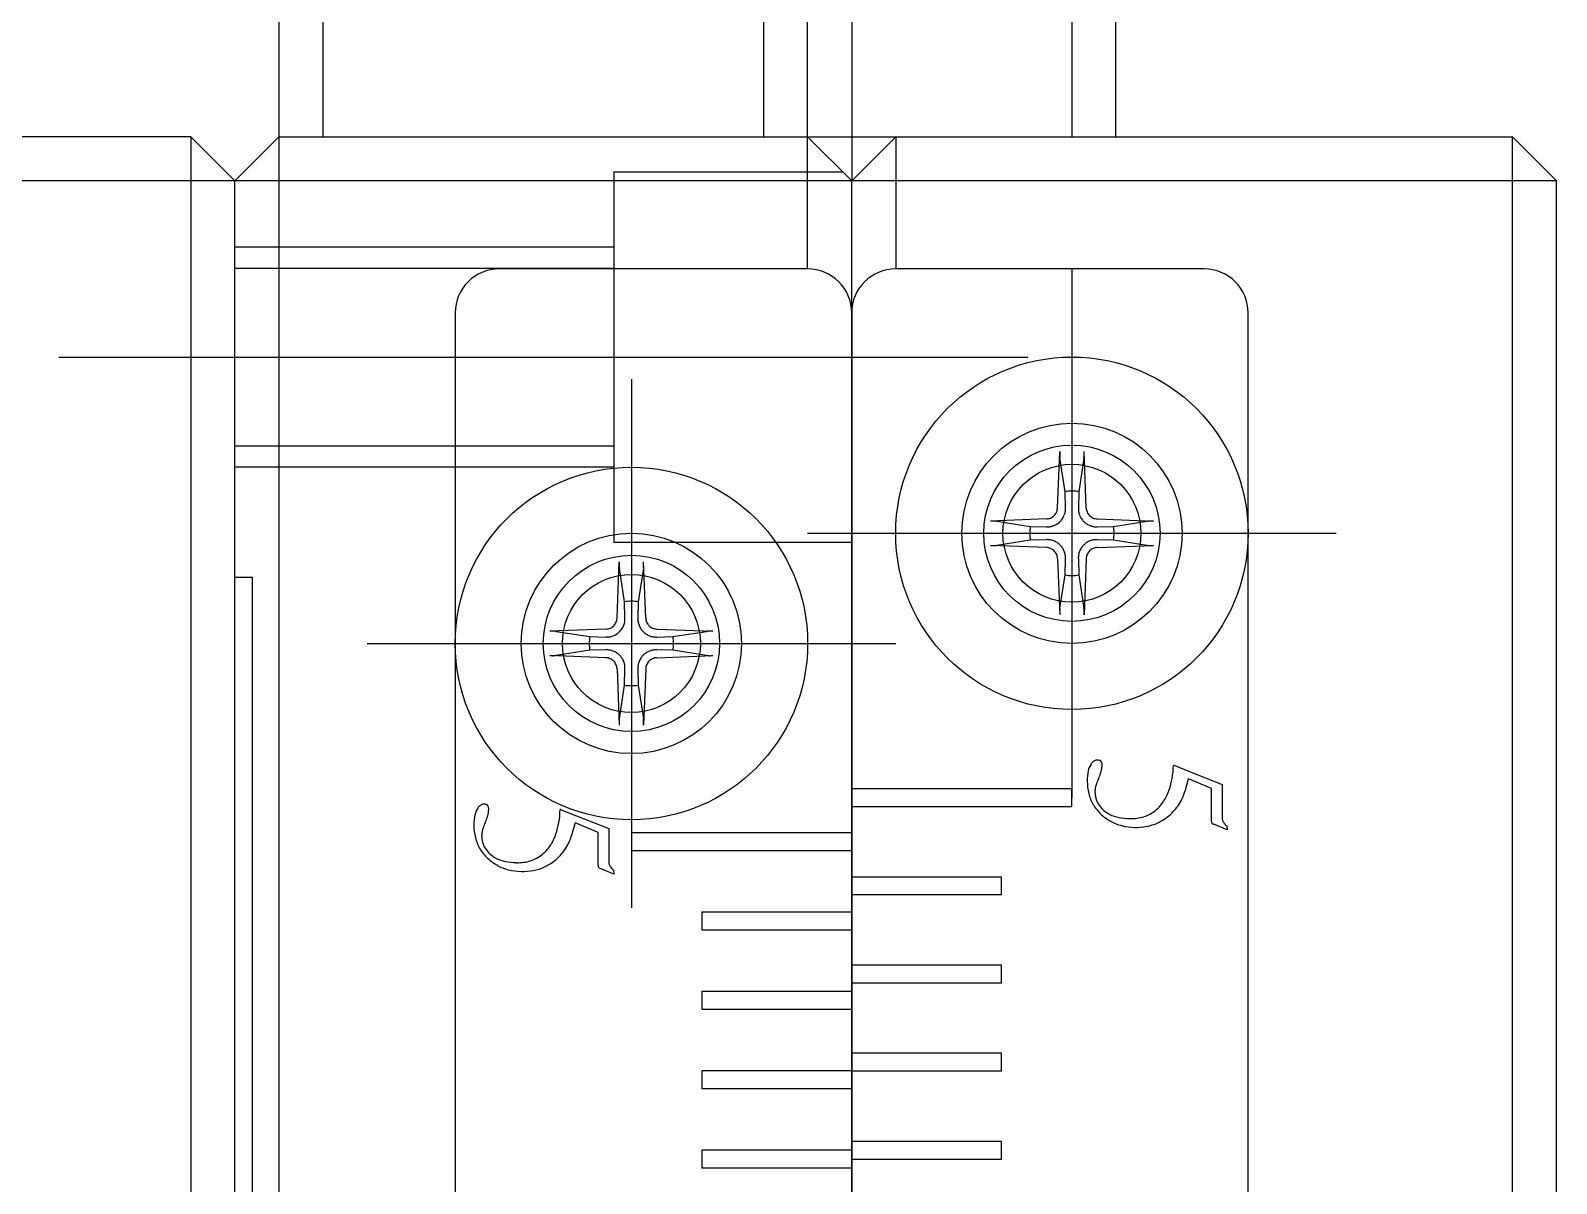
# Model space of a CAD drawing. Extents: x 1 to 229, y 0 to 160.
# Drawn here: x 40.69 to 58.01, y 81.48 to 94.56 of the extents above; entities that cross this region are included whole.
import ezdxf

# ---------------------------------------------------------------- set-up
doc = ezdxf.new("R2010")
doc.units = 0
doc.linetypes.add('CENTER', pattern=[50.8, 31.75, -6.35, 6.35, -6.35])
doc.linetypes.add('DASHED', pattern=[19.05, 12.7, -6.35])
doc.layers.get('0').update_dxf_attribs({"linetype": 'CONTINUOUS'})
doc.layers.add('CENTER', color=1, linetype='CENTER')

msp = doc.modelspace()

# ---------------------------------------------------------------- linework, layer by layer
at = {"color": 7, "linetype": 'CONTINUOUS'}
for p, q in [((43.506, 101.359), (43.506, 93.359)), ((44.006, 93.359), (44.006, 101.359)), ((49.006, 101.359), (49.006, 93.359)), ((49.506, 93.359), (49.506, 101.359)), ((52.506, 101.359), (52.506, 93.359)), ((53.006, 93.359), (53.006, 101.359)), ((42.506, 93.359), (28.506, 93.359)), ((42.506, 93.359), (42.506, 68.359)), ((42.506, 93.359), (43.006, 92.859)), ((43.506, 93.359), (43.006, 92.859)), ((43.506, 93.359), (57.506, 93.359)), ((43.506, 93.359), (43.506, 68.359)), ((50.006, 92.859), (49.506, 93.359)), ((49.506, 91.859), (49.506, 93.359)), ((50.506, 93.359), (50.006, 92.859)), ((50.506, 93.359), (50.506, 91.859)), ((57.506, 68.359), (57.506, 93.359)), ((58.006, 92.859), (57.506, 93.359)), ((58.006, 92.859), (28.006, 92.859)), ((43.006, 68.859), (43.006, 92.859)), ((43.006, 88.359), (43.006, 92.859)), ((50.006, 68.859), (50.006, 92.859)), ((58.006, 68.859), (58.006, 92.859)), ((49.506, 91.859), (46.006, 91.859)), ((54.006, 91.859), (50.506, 91.859)), ((45.506, 91.359), (45.506, 70.359)), ((50.006, 91.359), (50.006, 70.359)), ((54.506, 70.359), (54.506, 91.359)), ((52.343, 89.148), (52.368, 89.785)), ((52.368, 89.785), (52.367, 89.775)), ((52.367, 89.775), (52.367, 89.764)), ((52.367, 89.764), (52.367, 89.754)), ((52.367, 89.754), (52.367, 89.748)), ((52.367, 89.748), (52.367, 89.744)), ((52.367, 89.744), (52.367, 89.734)), ((52.367, 89.734), (52.367, 89.73)), ((52.367, 89.73), (52.368, 89.726)), ((52.368, 89.726), (52.368, 89.722)), ((52.368, 89.722), (52.368, 89.719)), ((52.368, 89.719), (52.369, 89.716)), ((52.643, 89.719), (52.644, 89.722)), ((52.643, 89.716), (52.643, 89.719)), ((52.644, 89.775), (52.644, 89.785)), ((52.668, 89.148), (52.644, 89.785)), ((52.644, 89.764), (52.644, 89.775)), ((52.645, 89.754), (52.644, 89.764)), ((52.644, 89.744), (52.645, 89.748)), ((52.644, 89.734), (52.644, 89.744)), ((52.644, 89.73), (52.644, 89.734)), ((52.644, 89.726), (52.644, 89.73)), ((52.644, 89.722), (52.644, 89.726)), ((52.645, 89.748), (52.645, 89.754)), ((52.369, 89.716), (52.369, 89.713)), ((52.428, 89.331), (52.369, 89.713)), ((52.643, 89.713), (52.583, 89.331)), ((52.643, 89.713), (52.643, 89.716)), ((52.433, 89.146), (52.428, 89.331)), ((52.583, 89.331), (52.579, 89.146)), ((52.241, 89.025), (52.253, 89.028)), ((52.253, 89.028), (52.264, 89.032)), ((52.264, 89.032), (52.276, 89.038)), ((52.276, 89.038), (52.286, 89.044)), ((52.286, 89.044), (52.296, 89.052)), ((52.296, 89.052), (52.305, 89.06)), ((52.305, 89.06), (52.313, 89.069)), ((52.313, 89.069), (52.32, 89.079)), ((52.32, 89.079), (52.327, 89.089)), ((52.327, 89.089), (52.332, 89.1)), ((52.332, 89.1), (52.337, 89.112)), ((52.337, 89.112), (52.34, 89.124)), ((52.34, 89.124), (52.342, 89.136)), ((52.342, 89.136), (52.343, 89.148)), ((52.668, 89.148), (52.669, 89.136)), ((52.669, 89.136), (52.671, 89.124)), ((52.671, 89.124), (52.675, 89.112)), ((52.675, 89.112), (52.679, 89.101)), ((52.679, 89.101), (52.684, 89.089)), ((52.684, 89.089), (52.691, 89.079)), ((52.691, 89.079), (52.698, 89.069)), ((52.698, 89.069), (52.707, 89.06)), ((52.707, 89.06), (52.715, 89.052)), ((52.715, 89.052), (52.725, 89.045)), ((52.725, 89.045), (52.736, 89.038)), ((52.736, 89.038), (52.747, 89.032)), ((52.747, 89.032), (52.759, 89.028)), ((52.759, 89.028), (52.771, 89.025)), ((52.771, 89.025), (52.783, 89.023)), ((52.217, 89.022), (51.58, 88.997)), ((51.59, 88.998), (51.58, 88.997)), ((51.601, 88.998), (51.59, 88.998)), ((51.611, 88.998), (51.601, 88.998)), ((51.617, 88.998), (51.611, 88.998)), ((51.621, 88.998), (51.617, 88.998)), ((51.631, 88.998), (51.621, 88.998)), ((51.635, 88.998), (51.631, 88.998)), ((51.639, 88.997), (51.635, 88.998)), ((51.643, 88.997), (51.639, 88.997)), ((51.646, 88.997), (51.643, 88.997)), ((51.649, 88.996), (51.646, 88.997)), ((51.652, 88.996), (51.649, 88.996)), ((51.652, 88.996), (52.033, 88.937)), ((52.033, 88.937), (52.219, 88.932)), ((52.217, 89.022), (52.229, 89.023)), ((52.229, 89.023), (52.241, 89.025)), ((52.783, 89.023), (52.795, 89.022)), ((52.793, 88.932), (52.978, 88.937)), ((52.795, 89.022), (53.432, 88.997)), ((52.978, 88.937), (53.36, 88.996)), ((53.362, 88.996), (53.36, 88.996)), ((53.365, 88.997), (53.362, 88.996)), ((53.369, 88.997), (53.365, 88.997)), ((53.372, 88.997), (53.369, 88.997)), ((53.376, 88.998), (53.372, 88.997)), ((53.381, 88.998), (53.376, 88.998)), ((53.39, 88.998), (53.381, 88.998)), ((53.395, 88.998), (53.39, 88.998)), ((53.4, 88.998), (53.395, 88.998)), ((53.411, 88.998), (53.4, 88.998)), ((53.421, 88.998), (53.411, 88.998)), ((53.432, 88.997), (53.421, 88.998)), ((51.58, 88.721), (51.59, 88.721)), ((52.217, 88.697), (51.58, 88.721)), ((51.59, 88.721), (51.601, 88.721)), ((51.601, 88.721), (51.611, 88.72)), ((51.611, 88.72), (51.617, 88.72)), ((51.617, 88.72), (51.621, 88.72)), ((51.621, 88.72), (51.631, 88.721)), ((51.631, 88.721), (51.635, 88.721)), ((51.635, 88.721), (51.639, 88.721)), ((51.639, 88.721), (51.643, 88.721)), ((51.643, 88.721), (51.646, 88.722)), ((51.646, 88.722), (51.649, 88.722)), ((51.649, 88.722), (51.652, 88.722)), ((52.033, 88.782), (51.652, 88.722)), ((52.219, 88.786), (52.033, 88.782)), ((52.229, 88.696), (52.217, 88.697)), ((52.241, 88.694), (52.229, 88.696)), ((52.253, 88.69), (52.241, 88.694)), ((52.265, 88.686), (52.253, 88.69)), ((52.276, 88.68), (52.265, 88.686)), ((52.286, 88.674), (52.276, 88.68)), ((52.736, 88.681), (52.725, 88.674)), ((52.747, 88.686), (52.736, 88.681)), ((52.759, 88.69), (52.747, 88.686)), ((52.771, 88.694), (52.759, 88.69)), ((52.783, 88.696), (52.771, 88.694)), ((52.795, 88.697), (52.783, 88.696)), ((52.978, 88.782), (52.793, 88.786)), ((52.795, 88.697), (53.432, 88.721)), ((53.36, 88.722), (52.978, 88.782)), ((53.36, 88.722), (53.362, 88.722)), ((53.362, 88.722), (53.365, 88.722)), ((53.365, 88.722), (53.369, 88.721)), ((53.369, 88.721), (53.372, 88.721)), ((53.372, 88.721), (53.376, 88.721)), ((53.376, 88.721), (53.381, 88.721)), ((53.381, 88.721), (53.39, 88.72)), ((53.39, 88.72), (53.395, 88.72)), ((53.395, 88.72), (53.4, 88.72)), ((53.4, 88.72), (53.411, 88.721)), ((53.411, 88.721), (53.421, 88.721)), ((53.421, 88.721), (53.432, 88.721)), ((47.343, 87.898), (47.368, 88.535)), ((47.368, 88.535), (47.367, 88.525)), ((47.367, 88.525), (47.367, 88.514)), ((47.367, 88.514), (47.367, 88.504)), ((47.644, 88.525), (47.644, 88.535)), ((47.668, 87.898), (47.644, 88.535)), ((47.644, 88.514), (47.644, 88.525)), ((47.645, 88.504), (47.644, 88.514)), ((52.296, 88.667), (52.286, 88.674)), ((52.305, 88.658), (52.296, 88.667)), ((52.313, 88.65), (52.305, 88.658)), ((52.321, 88.64), (52.313, 88.65)), ((52.327, 88.629), (52.321, 88.64)), ((52.333, 88.618), (52.327, 88.629)), ((52.337, 88.606), (52.333, 88.618)), ((52.34, 88.594), (52.337, 88.606)), ((52.342, 88.582), (52.34, 88.594)), ((52.343, 88.57), (52.342, 88.582)), ((52.343, 88.57), (52.368, 87.933)), ((52.428, 88.387), (52.433, 88.572)), ((52.579, 88.572), (52.583, 88.387)), ((52.668, 88.57), (52.644, 87.933)), ((52.669, 88.582), (52.668, 88.57)), ((52.671, 88.594), (52.669, 88.582)), ((52.675, 88.606), (52.671, 88.594)), ((52.679, 88.618), (52.675, 88.606)), ((52.685, 88.629), (52.679, 88.618)), ((52.691, 88.64), (52.685, 88.629)), ((52.698, 88.65), (52.691, 88.64)), ((52.707, 88.658), (52.698, 88.65)), ((52.715, 88.667), (52.707, 88.658)), ((52.725, 88.674), (52.715, 88.667)), ((43.206, 88.359), (43.006, 88.359)), ((43.206, 73.359), (43.206, 88.359)), ((47.367, 88.504), (47.367, 88.498)), ((47.367, 88.498), (47.367, 88.494)), ((47.367, 88.494), (47.367, 88.484)), ((47.367, 88.484), (47.367, 88.48)), ((47.367, 88.48), (47.368, 88.476)), ((47.368, 88.476), (47.368, 88.472)), ((47.368, 88.472), (47.368, 88.469)), ((47.368, 88.469), (47.369, 88.466)), ((47.369, 88.466), (47.369, 88.463)), ((47.428, 88.081), (47.369, 88.463)), ((47.643, 88.463), (47.583, 88.081)), ((47.643, 88.469), (47.644, 88.472)), ((47.643, 88.466), (47.643, 88.469)), ((47.643, 88.463), (47.643, 88.466)), ((47.644, 88.494), (47.645, 88.498)), ((47.644, 88.484), (47.644, 88.494)), ((47.644, 88.48), (47.644, 88.484)), ((47.644, 88.476), (47.644, 88.48)), ((47.644, 88.472), (47.644, 88.476)), ((47.645, 88.498), (47.645, 88.504)), ((52.369, 88.005), (52.428, 88.387)), ((52.583, 88.387), (52.643, 88.005)), ((47.433, 87.896), (47.428, 88.081)), ((47.583, 88.081), (47.579, 87.896)), ((52.368, 87.993), (52.367, 87.989)), ((52.367, 87.989), (52.367, 87.984)), ((52.369, 88.003), (52.368, 88)), ((52.368, 88), (52.368, 87.996)), ((52.368, 87.996), (52.368, 87.993)), ((52.369, 88.005), (52.369, 88.003)), ((52.643, 88.003), (52.643, 88.005)), ((52.643, 88), (52.643, 88.003)), ((52.644, 87.996), (52.643, 88)), ((52.644, 87.993), (52.644, 87.996)), ((52.644, 87.989), (52.644, 87.993)), ((52.644, 87.984), (52.644, 87.989)), ((47.305, 87.81), (47.313, 87.819)), ((47.313, 87.819), (47.32, 87.829)), ((47.32, 87.829), (47.327, 87.839)), ((47.327, 87.839), (47.332, 87.85)), ((47.332, 87.85), (47.337, 87.862)), ((47.337, 87.862), (47.34, 87.874)), ((47.34, 87.874), (47.342, 87.886)), ((47.342, 87.886), (47.343, 87.898)), ((47.668, 87.898), (47.669, 87.886)), ((47.669, 87.886), (47.671, 87.874)), ((47.671, 87.874), (47.675, 87.862)), ((47.675, 87.862), (47.679, 87.851)), ((47.679, 87.851), (47.684, 87.839)), ((47.684, 87.839), (47.691, 87.829)), ((47.691, 87.829), (47.698, 87.819)), ((47.698, 87.819), (47.707, 87.81)), ((52.367, 87.984), (52.367, 87.975)), ((52.367, 87.975), (52.367, 87.97)), ((52.367, 87.97), (52.367, 87.965)), ((52.367, 87.965), (52.367, 87.954)), ((52.367, 87.954), (52.367, 87.944)), ((52.367, 87.944), (52.368, 87.933)), ((52.644, 87.975), (52.644, 87.984)), ((52.645, 87.97), (52.644, 87.975)), ((52.644, 87.954), (52.645, 87.965)), ((52.644, 87.944), (52.644, 87.954)), ((52.644, 87.933), (52.644, 87.944)), ((52.645, 87.965), (52.645, 87.97)), ((47.217, 87.772), (46.58, 87.747)), ((46.59, 87.748), (46.58, 87.747)), ((46.601, 87.748), (46.59, 87.748)), ((46.611, 87.748), (46.601, 87.748)), ((46.617, 87.748), (46.611, 87.748)), ((46.621, 87.748), (46.617, 87.748)), ((46.631, 87.748), (46.621, 87.748)), ((46.635, 87.748), (46.631, 87.748)), ((46.639, 87.747), (46.635, 87.748)), ((46.643, 87.747), (46.639, 87.747)), ((46.646, 87.747), (46.643, 87.747)), ((46.649, 87.746), (46.646, 87.747)), ((46.652, 87.746), (46.649, 87.746)), ((46.652, 87.746), (47.033, 87.687)), ((47.033, 87.687), (47.219, 87.682)), ((47.217, 87.772), (47.229, 87.773)), ((47.229, 87.773), (47.241, 87.775)), ((47.241, 87.775), (47.253, 87.778)), ((47.253, 87.778), (47.264, 87.782)), ((47.264, 87.782), (47.276, 87.788)), ((47.276, 87.788), (47.286, 87.794)), ((47.286, 87.794), (47.296, 87.802)), ((47.296, 87.802), (47.305, 87.81)), ((47.707, 87.81), (47.715, 87.802)), ((47.715, 87.802), (47.725, 87.795)), ((47.725, 87.795), (47.736, 87.788)), ((47.736, 87.788), (47.747, 87.782)), ((47.747, 87.782), (47.759, 87.778)), ((47.759, 87.778), (47.771, 87.775)), ((47.771, 87.775), (47.783, 87.773)), ((47.783, 87.773), (47.795, 87.772)), ((47.793, 87.682), (47.978, 87.687)), ((47.795, 87.772), (48.432, 87.747)), ((47.978, 87.687), (48.36, 87.746)), ((48.362, 87.746), (48.36, 87.746)), ((48.365, 87.747), (48.362, 87.746)), ((48.369, 87.747), (48.365, 87.747)), ((48.372, 87.747), (48.369, 87.747)), ((48.376, 87.748), (48.372, 87.747)), ((48.381, 87.748), (48.376, 87.748)), ((48.39, 87.748), (48.381, 87.748)), ((48.395, 87.748), (48.39, 87.748)), ((48.4, 87.748), (48.395, 87.748)), ((48.411, 87.748), (48.4, 87.748)), ((48.421, 87.748), (48.411, 87.748)), ((48.432, 87.747), (48.421, 87.748)), ((46.58, 87.471), (46.59, 87.471)), ((47.217, 87.447), (46.58, 87.471)), ((46.59, 87.471), (46.601, 87.471)), ((46.601, 87.471), (46.611, 87.47)), ((46.611, 87.47), (46.617, 87.47)), ((46.617, 87.47), (46.621, 87.47)), ((46.621, 87.47), (46.631, 87.471)), ((46.631, 87.471), (46.635, 87.471)), ((46.635, 87.471), (46.639, 87.471)), ((46.639, 87.471), (46.643, 87.471)), ((46.643, 87.471), (46.646, 87.472)), ((46.646, 87.472), (46.649, 87.472)), ((46.649, 87.472), (46.652, 87.472)), ((47.033, 87.532), (46.652, 87.472)), ((47.219, 87.536), (47.033, 87.532)), ((47.978, 87.532), (47.793, 87.536)), ((47.795, 87.447), (48.432, 87.471)), ((48.36, 87.472), (47.978, 87.532)), ((48.36, 87.472), (48.362, 87.472)), ((48.362, 87.472), (48.365, 87.472)), ((48.365, 87.472), (48.369, 87.471)), ((48.369, 87.471), (48.372, 87.471)), ((48.372, 87.471), (48.376, 87.471)), ((48.376, 87.471), (48.381, 87.471)), ((48.381, 87.471), (48.39, 87.47)), ((48.39, 87.47), (48.395, 87.47)), ((48.395, 87.47), (48.4, 87.47)), ((48.4, 87.47), (48.411, 87.471)), ((48.411, 87.471), (48.421, 87.471)), ((48.421, 87.471), (48.432, 87.471)), ((47.229, 87.446), (47.217, 87.447)), ((47.241, 87.444), (47.229, 87.446)), ((47.253, 87.44), (47.241, 87.444)), ((47.265, 87.436), (47.253, 87.44)), ((47.276, 87.43), (47.265, 87.436)), ((47.286, 87.424), (47.276, 87.43)), ((47.296, 87.417), (47.286, 87.424)), ((47.305, 87.408), (47.296, 87.417)), ((47.313, 87.4), (47.305, 87.408)), ((47.321, 87.39), (47.313, 87.4)), ((47.327, 87.379), (47.321, 87.39)), ((47.333, 87.368), (47.327, 87.379)), ((47.337, 87.356), (47.333, 87.368)), ((47.34, 87.344), (47.337, 87.356)), ((47.342, 87.332), (47.34, 87.344)), ((47.343, 87.32), (47.342, 87.332)), ((47.343, 87.32), (47.368, 86.683)), ((47.428, 87.137), (47.433, 87.322)), ((47.579, 87.322), (47.583, 87.137)), ((47.668, 87.32), (47.644, 86.683)), ((47.669, 87.332), (47.668, 87.32)), ((47.671, 87.344), (47.669, 87.332)), ((47.675, 87.356), (47.671, 87.344)), ((47.679, 87.368), (47.675, 87.356)), ((47.685, 87.379), (47.679, 87.368)), ((47.691, 87.39), (47.685, 87.379)), ((47.698, 87.4), (47.691, 87.39)), ((47.707, 87.408), (47.698, 87.4)), ((47.715, 87.417), (47.707, 87.408)), ((47.725, 87.424), (47.715, 87.417)), ((47.736, 87.431), (47.725, 87.424)), ((47.747, 87.436), (47.736, 87.431)), ((47.759, 87.44), (47.747, 87.436)), ((47.771, 87.444), (47.759, 87.44)), ((47.783, 87.446), (47.771, 87.444)), ((47.795, 87.447), (47.783, 87.446)), ((47.369, 86.755), (47.428, 87.137)), ((47.583, 87.137), (47.643, 86.755)), ((47.368, 86.743), (47.367, 86.739)), ((47.367, 86.739), (47.367, 86.734)), ((47.367, 86.734), (47.367, 86.725)), ((47.367, 86.725), (47.367, 86.72)), ((47.367, 86.72), (47.367, 86.715)), ((47.367, 86.715), (47.367, 86.704)), ((47.367, 86.704), (47.367, 86.694)), ((47.367, 86.694), (47.368, 86.683)), ((47.369, 86.753), (47.368, 86.75)), ((47.368, 86.75), (47.368, 86.746)), ((47.368, 86.746), (47.368, 86.743)), ((47.369, 86.755), (47.369, 86.753)), ((47.643, 86.753), (47.643, 86.755)), ((47.643, 86.75), (47.643, 86.753)), ((47.644, 86.746), (47.643, 86.75)), ((47.644, 86.743), (47.644, 86.746)), ((47.644, 86.739), (47.644, 86.743)), ((47.644, 86.734), (47.644, 86.739)), ((47.644, 86.725), (47.644, 86.734)), ((47.645, 86.72), (47.644, 86.725)), ((47.644, 86.704), (47.645, 86.715)), ((47.644, 86.694), (47.644, 86.704)), ((47.644, 86.683), (47.644, 86.694)), ((47.645, 86.715), (47.645, 86.72)), ((53.67, 86.223), (54.21, 86.009)), ((52.506, 85.959), (50.006, 85.959)), ((52.506, 85.759), (52.506, 85.959)), ((54.09, 85.964), (53.829, 86.074)), ((54.09, 85.593), (54.09, 85.964)), ((54.21, 86.009), (54.21, 85.636)), ((50.006, 85.759), (52.506, 85.759)), ((46.709, 85.723), (47.249, 85.509)), ((47.128, 85.464), (46.868, 85.574)), ((47.128, 85.093), (47.128, 85.464)), ((47.249, 85.509), (47.249, 85.136)), ((50.006, 85.459), (47.506, 85.459)), ((47.506, 85.459), (47.506, 85.259)), ((54.267, 85.493), (54.104, 85.561)), ((54.263, 85.538), (54.267, 85.493)), ((47.506, 85.259), (50.006, 85.259)), ((47.306, 84.993), (47.143, 85.061)), ((47.302, 85.038), (47.306, 84.993)), ((51.706, 84.959), (50.006, 84.959)), ((51.706, 84.759), (51.706, 84.959)), ((50.006, 84.759), (51.706, 84.759)), ((50.006, 84.559), (48.306, 84.559)), ((48.306, 84.559), (48.306, 84.359)), ((48.306, 84.359), (50.006, 84.359)), ((51.706, 83.959), (50.006, 83.959)), ((51.706, 83.759), (51.706, 83.959)), ((50.006, 83.659), (48.306, 83.659)), ((48.306, 83.659), (48.306, 83.459)), ((50.006, 83.759), (51.706, 83.759)), ((48.306, 83.459), (50.006, 83.459)), ((51.706, 82.959), (50.006, 82.959)), ((51.706, 82.759), (51.706, 82.959)), ((50.006, 82.759), (48.306, 82.759)), ((48.306, 82.759), (48.306, 82.559)), ((50.006, 82.759), (51.706, 82.759)), ((48.306, 82.559), (50.006, 82.559)), ((51.706, 81.959), (50.006, 81.959)), ((51.706, 81.759), (51.706, 81.959)), ((50.006, 81.859), (48.306, 81.859)), ((48.306, 81.859), (48.306, 81.659)), ((50.006, 81.759), (51.706, 81.759)), ((48.306, 81.659), (50.006, 81.659))]:
    msp.add_line(p, q, dxfattribs=at)
at = {"color": 3, "linetype": 'DASHED'}
for p, q in [((47.306, 92.959), (47.306, 88.759)), ((47.306, 92.959), (49.906, 92.959)), ((43.006, 92.109), (47.306, 92.109)), ((43.006, 91.866), (47.306, 91.866)), ((43.006, 89.853), (47.306, 89.853)), ((47.306, 89.609), (43.006, 89.609)), ((47.306, 88.759), (50.006, 88.759))]:
    msp.add_line(p, q, dxfattribs=at)
at = {"color": 7, "linetype": 'CONTINUOUS'}
for centre, radius in [((52.506, 88.859), 2), ((47.506, 87.609), 2), ((52.506, 88.859), 0.783), ((47.506, 87.609), 0.783)]:
    msp.add_circle(centre, radius, dxfattribs=at)
at = {"color": 3, "linetype": 'CONTINUOUS'}
for centre, radius in [((52.506, 88.859), 1.25), ((52.506, 88.859), 1), ((47.506, 87.609), 1.25), ((47.506, 87.609), 1)]:
    msp.add_circle(centre, radius, dxfattribs=at)
at = {"color": 7, "linetype": 'CONTINUOUS'}
for centre, radius, start, end in [((46.006, 91.359), 0.5, 90, 180), ((49.506, 91.359), 0.5, 0, 90), ((50.506, 91.359), 0.5, 90, 180), ((54.006, 91.359), 0.5, 0, 90), ((52.506, 88.859), 0.479, 80.6957, 99.3043), ((52.224, 89.14), 0.209, 321.2244, 327.3546), ((52.231, 89.135), 0.201, 327.3884, 333.7306), ((52.219, 89.141), 0.214, 333.7006, 339.428), ((52.227, 89.139), 0.206, 339.3855, 345.0047), ((52.217, 89.141), 0.216, 345.0609, 350.4544), ((52.211, 89.142), 0.222, 350.4291, 355.7576), ((52.22, 89.142), 0.213, 355.732, 1.3126), ((52.791, 89.142), 0.212, 178.6865, 184.2689), ((52.801, 89.142), 0.222, 184.2425, 189.5708), ((52.794, 89.141), 0.216, 189.5443, 194.9404), ((52.785, 89.139), 0.206, 194.9957, 200.614), ((52.793, 89.141), 0.214, 200.572, 206.2994), ((52.781, 89.135), 0.201, 206.2694, 212.6116), ((52.788, 89.14), 0.209, 212.6458, 218.7751), ((52.506, 88.859), 0.479, 170.6957, 189.3043), ((52.223, 89.145), 0.212, 268.6865, 274.2689), ((52.223, 89.154), 0.222, 274.2425, 279.5708), ((52.224, 89.148), 0.216, 279.5443, 284.9404), ((52.226, 89.138), 0.206, 284.9957, 290.614), ((52.224, 89.146), 0.214, 290.572, 296.2994), ((52.23, 89.134), 0.201, 296.2694, 302.6116), ((52.225, 89.141), 0.209, 302.6458, 308.7751), ((52.229, 89.136), 0.202, 308.7225, 314.9322), ((52.229, 89.135), 0.202, 315.0658, 321.2796), ((52.782, 89.136), 0.202, 218.7225, 224.9322), ((52.782, 89.136), 0.202, 225.0658, 231.2796), ((52.787, 89.141), 0.209, 231.2244, 237.3546), ((52.782, 89.134), 0.201, 237.3884, 243.7306), ((52.788, 89.146), 0.214, 243.7006, 249.428), ((52.785, 89.138), 0.206, 249.3855, 255.0047), ((52.788, 89.148), 0.216, 255.0609, 260.4544), ((52.789, 89.154), 0.222, 260.4291, 265.7576), ((52.788, 89.145), 0.213, 265.732, 271.3126), ((52.506, 88.859), 0.479, 350.6957, 9.3043), ((52.223, 88.574), 0.213, 85.732, 91.3126), ((52.223, 88.564), 0.222, 80.4291, 85.7576), ((52.224, 88.57), 0.216, 75.0609, 80.4544), ((52.226, 88.58), 0.206, 69.3855, 75.0047), ((52.224, 88.572), 0.214, 63.7006, 69.428), ((52.23, 88.584), 0.201, 57.3884, 63.7306), ((52.225, 88.577), 0.209, 51.2244, 57.3546), ((52.23, 88.583), 0.202, 45.0658, 51.2796), ((52.229, 88.583), 0.202, 38.7225, 44.9322), ((52.224, 88.578), 0.209, 32.6458, 38.7751), ((52.231, 88.583), 0.201, 26.2694, 32.6116), ((52.781, 88.583), 0.201, 147.3884, 153.7306), ((52.788, 88.578), 0.209, 141.2244, 147.3546), ((52.782, 88.583), 0.202, 135.0658, 141.2796), ((52.782, 88.583), 0.202, 128.7225, 134.9322), ((52.787, 88.577), 0.209, 122.6458, 128.7751), ((52.782, 88.584), 0.201, 116.2694, 122.6116), ((52.788, 88.572), 0.214, 110.572, 116.2994), ((52.785, 88.58), 0.206, 104.9957, 110.614), ((52.788, 88.571), 0.216, 99.5443, 104.9404), ((52.789, 88.564), 0.222, 94.2425, 99.5708), ((52.788, 88.574), 0.212, 88.6865, 94.2689), ((52.219, 88.577), 0.214, 20.572, 26.2994), ((52.227, 88.58), 0.206, 14.9957, 20.614), ((52.217, 88.577), 0.216, 9.5443, 14.9404), ((52.211, 88.576), 0.222, 4.2425, 9.5708), ((52.22, 88.577), 0.212, 358.6865, 4.2689), ((52.801, 88.576), 0.222, 170.4291, 175.7576), ((52.791, 88.577), 0.213, 175.732, 181.3126), ((52.794, 88.577), 0.216, 165.0609, 170.4544), ((52.785, 88.58), 0.206, 159.3855, 165.0047), ((52.793, 88.577), 0.214, 153.7006, 159.428), ((52.506, 88.859), 0.479, 260.6957, 279.3043), ((47.506, 87.609), 0.479, 80.6957, 99.3043), ((47.219, 87.891), 0.214, 333.7006, 339.428), ((47.227, 87.889), 0.206, 339.3855, 345.0047), ((47.217, 87.891), 0.216, 345.0609, 350.4544), ((47.211, 87.892), 0.222, 350.4291, 355.7576), ((47.22, 87.892), 0.213, 355.732, 1.3126), ((47.791, 87.892), 0.212, 178.6865, 184.2689), ((47.801, 87.892), 0.222, 184.2425, 189.5708), ((47.794, 87.891), 0.216, 189.5443, 194.9404), ((47.785, 87.889), 0.206, 194.9957, 200.614), ((47.793, 87.891), 0.214, 200.572, 206.2994), ((47.506, 87.609), 0.479, 170.6957, 189.3043), ((47.223, 87.895), 0.212, 268.6865, 274.2689), ((47.223, 87.904), 0.222, 274.2425, 279.5708), ((47.224, 87.898), 0.216, 279.5443, 284.9404), ((47.226, 87.888), 0.206, 284.9957, 290.614), ((47.224, 87.896), 0.214, 290.572, 296.2994), ((47.23, 87.884), 0.201, 296.2694, 302.6116), ((47.225, 87.891), 0.209, 302.6458, 308.7751), ((47.229, 87.886), 0.202, 308.7225, 314.9322), ((47.229, 87.885), 0.202, 315.0658, 321.2796), ((47.224, 87.89), 0.209, 321.2244, 327.3546), ((47.231, 87.885), 0.201, 327.3884, 333.7306), ((47.781, 87.885), 0.201, 206.2694, 212.6116), ((47.788, 87.89), 0.209, 212.6458, 218.7751), ((47.782, 87.886), 0.202, 218.7225, 224.9322), ((47.782, 87.886), 0.202, 225.0658, 231.2796), ((47.787, 87.891), 0.209, 231.2244, 237.3546), ((47.782, 87.884), 0.201, 237.3884, 243.7306), ((47.788, 87.896), 0.214, 243.7006, 249.428), ((47.785, 87.888), 0.206, 249.3855, 255.0047), ((47.788, 87.898), 0.216, 255.0609, 260.4544), ((47.789, 87.904), 0.222, 260.4291, 265.7576), ((47.788, 87.895), 0.213, 265.732, 271.3126), ((47.506, 87.609), 0.479, 350.6957, 9.3043), ((47.223, 87.324), 0.213, 85.732, 91.3126), ((47.223, 87.314), 0.222, 80.4291, 85.7576), ((47.224, 87.32), 0.216, 75.0609, 80.4544), ((47.226, 87.33), 0.206, 69.3855, 75.0047), ((47.224, 87.322), 0.214, 63.7006, 69.428), ((47.23, 87.334), 0.201, 57.3884, 63.7306), ((47.225, 87.327), 0.209, 51.2244, 57.3546), ((47.23, 87.333), 0.202, 45.0658, 51.2796), ((47.229, 87.333), 0.202, 38.7225, 44.9322), ((47.782, 87.333), 0.202, 135.0658, 141.2796), ((47.782, 87.333), 0.202, 128.7225, 134.9322), ((47.787, 87.327), 0.209, 122.6458, 128.7751), ((47.782, 87.334), 0.201, 116.2694, 122.6116), ((47.788, 87.322), 0.214, 110.572, 116.2994), ((47.785, 87.33), 0.206, 104.9957, 110.614), ((47.788, 87.321), 0.216, 99.5443, 104.9404), ((47.789, 87.314), 0.222, 94.2425, 99.5708), ((47.788, 87.324), 0.212, 88.6865, 94.2689), ((47.224, 87.328), 0.209, 32.6458, 38.7751), ((47.231, 87.333), 0.201, 26.2694, 32.6116), ((47.219, 87.327), 0.214, 20.572, 26.2994), ((47.227, 87.33), 0.206, 14.9957, 20.614), ((47.217, 87.327), 0.216, 9.5443, 14.9404), ((47.211, 87.326), 0.222, 4.2425, 9.5708), ((47.22, 87.327), 0.212, 358.6865, 4.2689), ((47.801, 87.326), 0.222, 170.4291, 175.7576), ((47.791, 87.327), 0.213, 175.732, 181.3126), ((47.794, 87.327), 0.216, 165.0609, 170.4544), ((47.785, 87.33), 0.206, 159.3855, 165.0047), ((47.793, 87.327), 0.214, 153.7006, 159.428), ((47.781, 87.333), 0.201, 147.3884, 153.7306), ((47.788, 87.328), 0.209, 141.2244, 147.3546), ((47.506, 87.609), 0.479, 260.6957, 279.3043), ((52.828, 86.166), 0.13, 129.3474, 144.6593), ((52.82, 86.176), 0.117, 111.5057, 129.093), ((52.784, 86.271), 0.015, 101.5786, 115.2913), ((52.788, 86.25), 0.0361, 94.316, 101.9442), ((52.791, 86.212), 0.0745, 89.7689, 94.4732), ((52.794, 86.213), 0.0728, 66.281, 91.8872), ((52.806, 86.243), 0.0408, 27.1293, 64.954), ((52.783, 86.233), 0.066, 358.0277, 25.4071), ((53.2, 86.057), 0.521, 168.2451, 180.7659), ((52.904, 86.119), 0.218, 146.1652, 168.5243), ((52.242, 86.328), 0.62, 335.85, 341.6275), ((52.451, 86.259), 0.4, 341.5675, 349.3119), ((52.591, 86.233), 0.257, 349.2315, 359.6241), ((52.637, 86.247), 1.021, 350.4715, 358.6731), ((53.659, 86.223), 0.00178, 103.6323, 182.6279), ((53.661, 86.216), 0.0092, 77.2044, 102.7956), ((53.654, 86.178), 0.0479, 70.8609, 79.2763), ((53.261, 86.046), 0.581, 179.6263, 193.9812), ((52.975, 85.925), 0.208, 167.9993, 179.3203), ((53.062, 85.931), 0.295, 180.7211, 195.4421), ((53.157, 85.888), 0.394, 160.7805, 168.1713), ((53.444, 85.789), 0.698, 155.8334, 160.8777), ((53.014, 86.159), 0.633, 329.2808, 340.5721), ((52.878, 86.206), 0.776, 340.6148, 350.4628), ((52.685, 86.297), 1.163, 340.0124, 344.0248), ((51.692, 86.584), 2.197, 343.9631, 346.5892), ((45.943, 85.619), 0.218, 146.1652, 168.5243), ((45.867, 85.666), 0.13, 129.3474, 144.6593), ((45.859, 85.676), 0.117, 111.5057, 129.093), ((45.822, 85.771), 0.015, 101.5786, 115.2913), ((45.827, 85.75), 0.0361, 94.316, 101.9442), ((45.83, 85.712), 0.0745, 89.7689, 94.4732), ((45.833, 85.713), 0.0728, 66.281, 91.8872), ((45.845, 85.743), 0.0408, 27.1293, 64.954), ((45.821, 85.733), 0.066, 358.0277, 25.4071), ((53.159, 86.022), 0.477, 194.1459, 210.5209), ((53.172, 86.032), 0.493, 210.7739, 226.7817), ((53.036, 85.925), 0.269, 195.6366, 211.3182), ((53.065, 85.944), 0.303, 211.5113, 225.9675), ((53.162, 86.067), 0.458, 309.8178, 329.7095), ((53.251, 86.084), 0.558, 316.6126, 325.5054), ((53.268, 86.072), 0.538, 325.5472, 334.6615), ((53.28, 86.079), 0.53, 333.3872, 340.1611), ((46.239, 85.557), 0.521, 168.2451, 180.7659), ((46.483, 85.289), 0.698, 155.8334, 160.8777), ((45.281, 85.828), 0.62, 335.85, 341.6275), ((45.49, 85.759), 0.4, 341.5675, 349.3119), ((45.63, 85.733), 0.257, 349.2315, 359.6241), ((45.917, 85.706), 0.776, 340.6148, 350.4628), ((45.676, 85.747), 1.021, 350.4715, 358.6731), ((46.698, 85.723), 0.00178, 103.6323, 182.6279), ((46.7, 85.716), 0.0092, 77.2044, 102.7956), ((46.693, 85.678), 0.0479, 70.8609, 79.2763), ((44.731, 86.084), 2.197, 343.9631, 346.5892), ((53.215, 86.078), 0.556, 226.7918, 241.0148), ((53.082, 85.968), 0.332, 226.8732, 243.9198), ((53.125, 86.059), 0.433, 244.0754, 258.3685), ((53.207, 86.068), 0.544, 241.19, 255.6305), ((53.169, 86.273), 0.651, 258.3503, 269.2247), ((53.174, 86.135), 0.514, 268.4839, 286.8828), ((53.205, 86.021), 0.395, 287.3246, 309.2769), ((53.247, 86.093), 0.57, 280.8892, 294.1023), ((53.257, 86.069), 0.543, 294.2446, 307.8899), ((53.206, 86.127), 0.62, 308.2978, 316.5808), ((54.163, 85.592), 0.0733, 179.1351, 191.9708), ((54.119, 85.583), 0.0281, 191.4538, 215.805), ((54.108, 85.575), 0.0151, 217.0574, 254.0647), ((54.313, 85.636), 0.103, 179.9573, 199.456), ((54.332, 85.643), 0.123, 199.8018, 217.0841), ((54.382, 85.682), 0.187, 217.1607, 230.255), ((46.299, 85.546), 0.581, 179.6263, 193.9812), ((46.198, 85.522), 0.477, 194.1459, 210.5209), ((46.014, 85.425), 0.208, 167.9993, 179.3203), ((46.101, 85.431), 0.295, 180.7211, 195.4421), ((46.196, 85.388), 0.394, 160.7805, 168.1713), ((46.053, 85.659), 0.633, 329.2808, 340.5721), ((46.319, 85.579), 0.53, 333.3872, 340.1611), ((45.724, 85.797), 1.163, 340.0124, 344.0248), ((53.23, 86.161), 0.639, 255.7632, 268.7145), ((53.225, 86.216), 0.694, 269.2215, 280.7983), ((46.211, 85.532), 0.493, 210.7739, 226.7817), ((46.075, 85.425), 0.269, 195.6366, 211.3182), ((46.104, 85.444), 0.303, 211.5113, 225.9675), ((46.121, 85.468), 0.332, 226.8732, 243.9198), ((46.244, 85.521), 0.395, 287.3246, 309.2769), ((46.201, 85.567), 0.458, 309.8178, 329.7095), ((46.29, 85.584), 0.558, 316.6126, 325.5054), ((46.306, 85.572), 0.538, 325.5472, 334.6615), ((46.254, 85.578), 0.556, 226.7918, 241.0148), ((46.164, 85.559), 0.433, 244.0754, 258.3685), ((46.246, 85.568), 0.544, 241.19, 255.6305), ((46.208, 85.773), 0.651, 258.3503, 269.2247), ((46.268, 85.661), 0.639, 255.7632, 268.7145), ((46.213, 85.635), 0.514, 268.4839, 286.8828), ((46.286, 85.593), 0.57, 280.8892, 294.1023), ((46.296, 85.569), 0.543, 294.2446, 307.8899), ((46.245, 85.627), 0.62, 308.2978, 316.5808), ((47.202, 85.092), 0.0733, 179.1351, 191.9708), ((47.158, 85.083), 0.0281, 191.4538, 215.805), ((47.147, 85.075), 0.0151, 217.0574, 254.0647), ((47.352, 85.136), 0.103, 179.9573, 199.456), ((47.371, 85.143), 0.123, 199.8018, 217.0841), ((47.421, 85.182), 0.187, 217.1607, 230.255), ((46.264, 85.716), 0.694, 269.2215, 280.7983)]:
    msp.add_arc(centre, radius, start, end, dxfattribs=at)
at = {"layer": 'CENTER', "color": 1, "linetype": 'CENTER'}
for p, q in [((50.006, 115.859), (50.006, 92.859)), ((52.506, 91.859), (52.506, 85.859)), ((41.006, 90.859), (52.006, 90.859)), ((47.506, 90.609), (47.506, 84.609)), ((49.506, 88.859), (55.506, 88.859)), ((44.506, 87.609), (50.506, 87.609))]:
    msp.add_line(p, q, dxfattribs=at)

doc.saveas('drawing.dxf')
